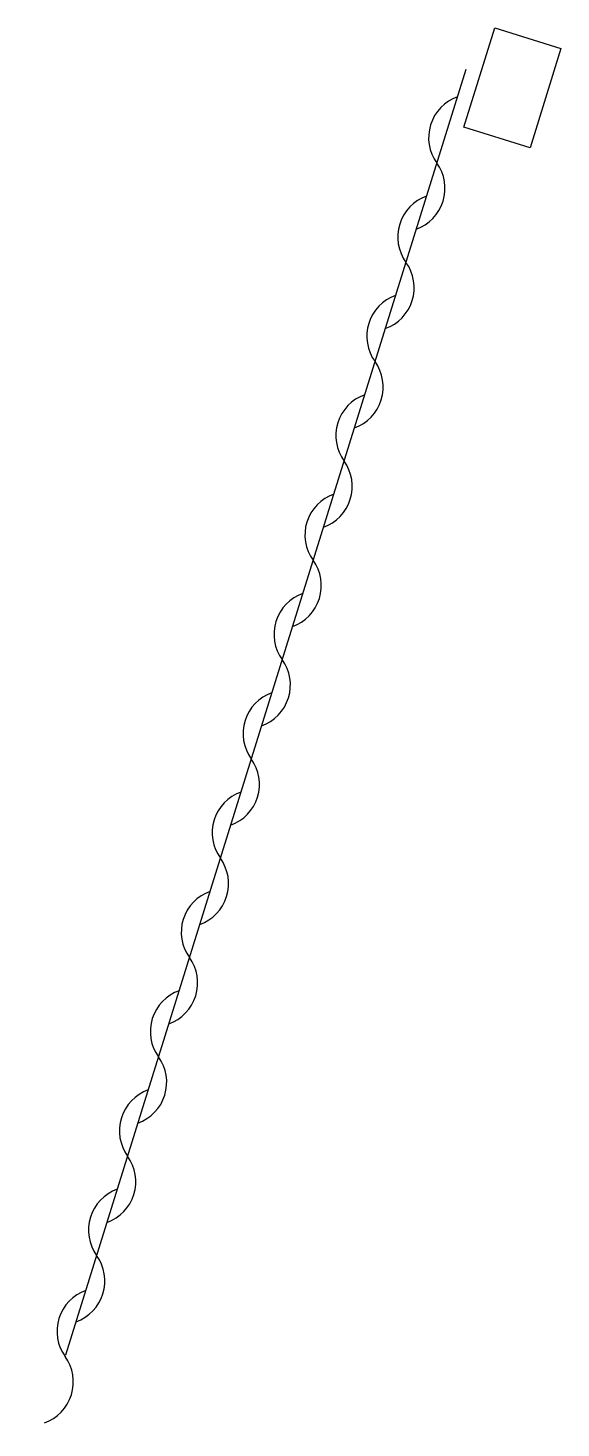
# Model space of a CAD drawing. Header units: millimetres. Extents: x 133000 to 133957, y 131027 to 131931.
# Drawn here: x 133482.38 to 133490.07, y 131506.47 to 131526.66 of the extents above; entities that cross this region are included whole.
import ezdxf
from ezdxf.enums import TextEntityAlignment as Align

# ---------------------------------------------------------------- set-up
doc = ezdxf.new("R2010")
doc.units = ezdxf.units.MM
doc.layers.get('0').update_dxf_attribs({"linetype": 'CONTINUOUS'})
doc.layers.add('BF03', color=7, linetype='CONTINUOUS')
doc.layers.add('BR12', color=7, linetype='CONTINUOUS')
doc.styles.add('B_ROMANS', font='ROMANS.shx', dxfattribs={"width": 0.75})

# ---------------------------------------------------------------- blocks, each defined once
blk = doc.blocks.new('BF0301')
at = {"color": 0, "linetype": 'Continuous'}
for centre, start, end in [((0.5, -0.375), 36.8699, 143.1303), ((-0.5, 0.375), 216.8699, 323.1304)]:
    blk.add_arc(centre, 0.625, start, end, dxfattribs=at)
blk = doc.blocks.new('BR1202')
at = {"color": 0, "linetype": 'Continuous', "flags": 128}
blk.add_lwpolyline([(-0.75, -0.5), (-0.75, 0.5), (0.75, 0.5), (0.75, -0.5), (-0.75, -0.5)], dxfattribs=at)
at = {"color": 0, "linetype": 'Continuous', "style": 'B_ROMANS', "width": 0.75}
blk.add_attdef('NUM', text='', height=1.2, dxfattribs=at).set_placement((0, 2), align=Align.MIDDLE)
at = {"color": 0, "linetype": 'Continuous', "style": 'B_ROMANS', "width": 0.75, "flags": 3}
for tag, p in [('DEF_LEG', (0, -10)), ('DEF_COUP', (0, -12.5)), ('DEF_TYPE', (0, -15))]:
    blk.add_attdef(tag, text='', height=1.2, dxfattribs=at).set_placement(p, align=Align.MIDDLE)

msp = doc.modelspace()

# ---------------------------------------------------------------- linework, layer by layer
at = {"layer": 'BF03', "color": 252, "flags": 128}
msp.add_lwpolyline([(133482.927, 131507.53), (133488.699, 131526.071)], dxfattribs=at)

# ---------------------------------------------------------------- block references
at = {"layer": 'BF03', "color": 252, "rotation": 72.7089527125254}
for p in [(133488.277, 131524.716), (133487.832, 131523.284), (133487.386, 131521.852), (133486.94, 131520.419), (133486.494, 131518.987), (133486.048, 131517.555), (133485.602, 131516.123), (133485.157, 131514.691), (133484.711, 131513.258), (133484.265, 131511.826), (133483.819, 131510.394), (133483.373, 131508.962), (133482.919, 131507.504)]:
    msp.add_blockref('BF0301', p, dxfattribs=at)
at = {"layer": 'BR12', "color": 252, "rotation": 72.70895271318027}
msp.add_blockref('BR1202', (133489.367, 131525.799), dxfattribs=at)

doc.saveas('drawing.dxf')
